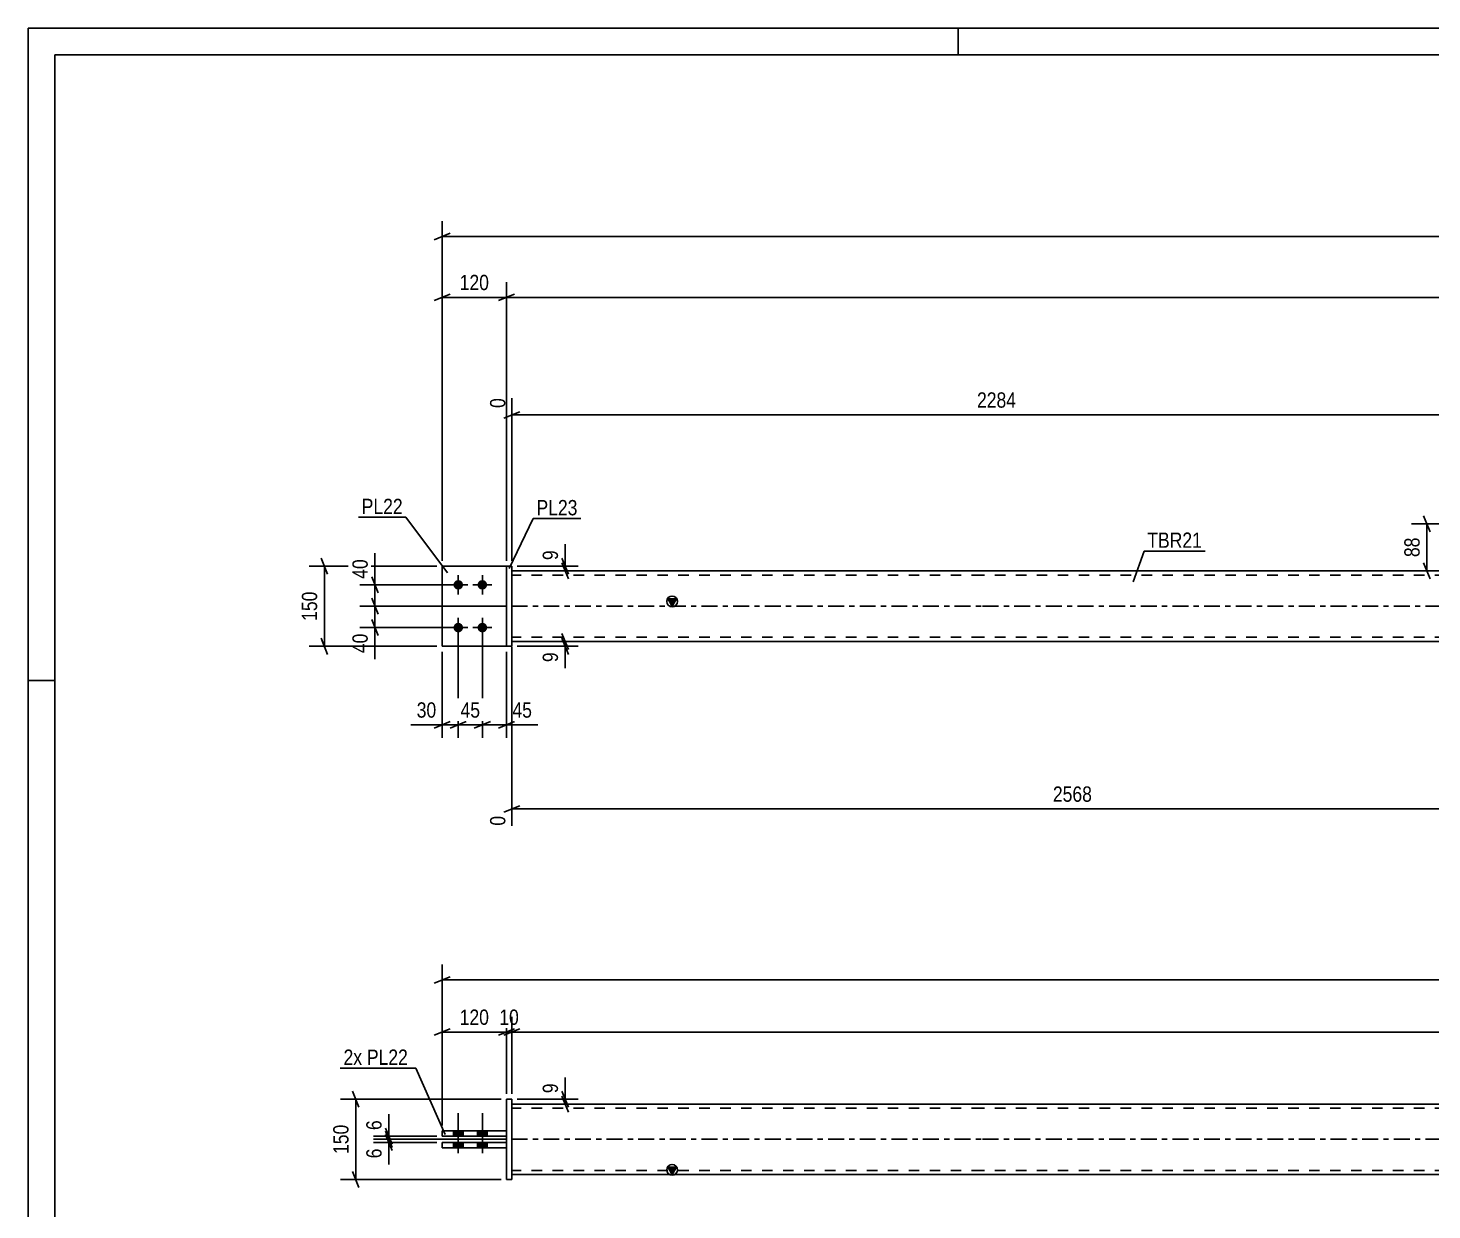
# Model space of a CAD drawing. Header units: millimetres. Extents: x 0 to 594, y 0 to 420.
# Drawn here: x 0 to 262.6, y 199 to 420 of the extents above; entities that cross this region are included whole.
import ezdxf

# ---------------------------------------------------------------- set-up
doc = ezdxf.new("R2010")
doc.units = ezdxf.units.MM
doc.linetypes.add('DXK_LINE_DOT2', pattern=[3.9198, 1.9599, -1.9599])
doc.linetypes.add('DXK_LINE_DOT3', pattern=[5.9187, 2.979, -0.9799, 0.9799, -0.9799])
doc.styles.add('Arial Narrow', font='ARIALN.TTF', dxfattribs={"height": 0.2})

# ---------------------------------------------------------------- blocks, each defined once
blk = doc.blocks.new('Unknown-489684690-1163')
at = {"color": 5, "linetype": 'Continuous'}
for p, q in [((594, 420), (0, 420)), ((0, 420), (0, 0)), ((174, 415), (174, 420)), ((589, 415), (5, 415)), ((5, 415), (5, 5)), ((5, 298), (0, 298))]:
    blk.add_line(p, q, dxfattribs=at)
blk = doc.blocks.new('Part-489684690-1911 - 1883')
at = {"color": 2, "linetype": 'Continuous'}
for p, q in [((77.49, 211.58), (77.49, 210.58)), ((77.49, 211.58), (89.49, 211.58)), ((77.49, 210.58), (89.49, 210.58)), ((89.49, 211.58), (89.49, 210.58))]:
    blk.add_line(p, q, dxfattribs=at)
blk = doc.blocks.new('Part-489684690-1895 - 1883')
at = {"linetype": 'Continuous'}
blk.add_hatch(color=2, dxfattribs=at).paths.add_polyline_path([(120.49, 205.58), (119.69, 206.98), (121.29, 206.98)])
at = {"color": 2, "linetype": 'Continuous'}
for p, q in [((178.49, 218.78), (90.49, 218.78)), ((516.03, 218.78), (178.59, 218.78)), ((178.49, 205.58), (90.49, 205.58)), ((120.49, 205.58), (119.69, 206.98)), ((119.69, 206.98), (121.29, 206.98)), ((121.29, 206.98), (120.49, 205.58)), ((516.03, 205.58), (178.59, 205.58))]:
    blk.add_line(p, q, dxfattribs=at)
at = {"color": 7, "linetype": 'DXK_LINE_DOT2'}
for p, q in [((90.49, 218.78), (90.49, 205.58)), ((178.49, 217.98), (90.49, 217.98)), ((516.03, 217.98), (178.59, 217.98)), ((178.49, 206.38), (90.49, 206.38)), ((516.03, 206.38), (178.59, 206.38))]:
    blk.add_line(p, q, dxfattribs=at)
at = {"color": 7, "linetype": 'DXK_LINE_DOT3'}
for p, q in [((90.49, 212.18), (178.49, 212.18)), ((178.59, 212.18), (516.03, 212.18))]:
    blk.add_line(p, q, dxfattribs=at)
at = {"color": 2, "linetype": 'Continuous'}
blk.add_circle((120.49, 206.48), 1, dxfattribs=at)
blk = doc.blocks.new('Part-489684690-1916 - 1883')
at = {"color": 2, "linetype": 'Continuous'}
for p, q in [((77.49, 213.78), (77.49, 212.78)), ((89.49, 213.78), (77.49, 213.78)), ((89.49, 212.78), (77.49, 212.78)), ((89.49, 213.78), (89.49, 212.78))]:
    blk.add_line(p, q, dxfattribs=at)
blk = doc.blocks.new('Part-489684690-1919 - 1883')
at = {"color": 2, "linetype": 'Continuous'}
for p, q in [((90.49, 219.68), (89.49, 219.68)), ((89.49, 219.68), (89.49, 204.68)), ((90.49, 219.68), (90.49, 204.68)), ((90.49, 204.68), (89.49, 204.68))]:
    blk.add_line(p, q, dxfattribs=at)
blk = doc.blocks.new('Bolt-489684690-1924 - 1883')
at = {"linetype": 'Continuous'}
for points in [[(79.59, 212.78), (81.39, 212.78), (81.39, 213.78), (79.59, 213.78)], [(79.59, 212.78), (81.39, 212.78), (81.39, 213.78), (79.59, 213.78)], [(84.09, 212.78), (85.89, 212.78), (85.89, 213.78), (84.09, 213.78)], [(84.09, 212.78), (85.89, 212.78), (85.89, 213.78), (84.09, 213.78)], [(79.59, 210.58), (81.39, 210.58), (81.39, 211.58), (79.59, 211.58)], [(79.59, 210.58), (81.39, 210.58), (81.39, 211.58), (79.59, 211.58)], [(84.09, 210.58), (85.89, 210.58), (85.89, 211.58), (84.09, 211.58)], [(84.09, 210.58), (85.89, 210.58), (85.89, 211.58), (84.09, 211.58)]]:
    blk.add_hatch(color=1, dxfattribs=at).paths.add_polyline_path(points)
at = {"color": 1, "linetype": 'Continuous'}
for p, q in [((80.49, 209.58), (80.49, 217.08)), ((80.49, 209.58), (80.49, 217.08)), ((84.99, 209.58), (84.99, 217.08)), ((84.99, 209.58), (84.99, 217.08)), ((79.59, 212.78), (79.59, 213.78)), ((79.59, 212.78), (79.59, 213.78)), ((81.39, 212.78), (81.39, 213.78)), ((81.39, 212.78), (81.39, 213.78)), ((84.09, 212.78), (84.09, 213.78)), ((84.09, 212.78), (84.09, 213.78)), ((85.89, 212.78), (85.89, 213.78)), ((85.89, 212.78), (85.89, 213.78)), ((79.59, 210.58), (79.59, 211.58)), ((79.59, 210.58), (79.59, 211.58)), ((81.39, 210.58), (81.39, 211.58)), ((81.39, 210.58), (81.39, 211.58)), ((84.09, 210.58), (84.09, 211.58)), ((84.09, 210.58), (84.09, 211.58)), ((85.89, 210.58), (85.89, 211.58)), ((85.89, 210.58), (85.89, 211.58))]:
    blk.add_line(p, q, dxfattribs=at)
blk = doc.blocks.new('Bolt-489684690-2123 - 2113')
at = {"linetype": 'Continuous'}
for points in [[(80.49, 314.98, -1), (80.49, 316.78, -1)], [(84.99, 314.98, -1), (84.99, 316.78, -1)], [(80.49, 306.98, -1), (80.49, 308.78, -1)], [(84.99, 306.98, -1), (84.99, 308.78, -1)]]:
    blk.add_hatch(color=1, dxfattribs=at).paths.add_polyline_path(points)
at = {"color": 1, "linetype": 'Continuous'}
for p, q in [((82.29, 315.88), (78.69, 315.88)), ((80.49, 314.08), (80.49, 317.68)), ((86.79, 315.88), (83.19, 315.88)), ((84.99, 314.08), (84.99, 317.68)), ((82.29, 307.88), (78.69, 307.88)), ((80.49, 306.08), (80.49, 309.68)), ((86.79, 307.88), (83.19, 307.88)), ((84.99, 306.08), (84.99, 309.68))]:
    blk.add_line(p, q, dxfattribs=at)
blk = doc.blocks.new('Part-489684690-2134 - 2113')
at = {"color": 2, "linetype": 'Continuous'}
for p, q in [((90.49, 319.38), (89.49, 319.38)), ((89.49, 319.38), (89.49, 304.38)), ((90.49, 304.38), (90.49, 319.38)), ((89.49, 304.38), (90.49, 304.38))]:
    blk.add_line(p, q, dxfattribs=at)
blk = doc.blocks.new('Part-489684690-2139 - 2113')
at = {"color": 2, "linetype": 'Continuous'}
for p, q in [((77.49, 319.38), (77.49, 304.38)), ((89.49, 319.38), (77.49, 319.38)), ((77.49, 304.38), (89.49, 304.38))]:
    blk.add_line(p, q, dxfattribs=at)
at = {"color": 7, "linetype": 'DXK_LINE_DOT2'}
blk.add_line((89.49, 304.38), (89.49, 319.38), dxfattribs=at)
blk = doc.blocks.new('Part-489684690-2140 - 2113')
at = {"color": 7, "linetype": 'DXK_LINE_DOT2'}
for p, q in [((77.49, 319.38), (77.49, 304.38)), ((77.49, 319.38), (89.49, 319.38)), ((89.49, 319.38), (89.49, 304.38)), ((77.49, 304.38), (89.49, 304.38))]:
    blk.add_line(p, q, dxfattribs=at)
blk = doc.blocks.new('Part-489684690-2156 - 2113')
at = {"linetype": 'Continuous'}
blk.add_hatch(color=2, dxfattribs=at).paths.add_polyline_path([(120.49, 311.88), (119.69, 313.28), (121.29, 313.28)])
at = {"color": 2, "linetype": 'Continuous'}
for p, q in [((178.49, 318.48), (90.49, 318.48)), ((516.03, 318.48), (178.59, 318.48)), ((120.49, 311.88), (119.69, 313.28)), ((119.69, 313.28), (121.29, 313.28)), ((121.29, 313.28), (120.49, 311.88)), ((178.49, 305.28), (90.49, 305.28)), ((516.03, 305.28), (178.59, 305.28))]:
    blk.add_line(p, q, dxfattribs=at)
at = {"color": 7, "linetype": 'DXK_LINE_DOT2'}
for p, q in [((90.49, 305.28), (90.49, 318.48)), ((178.49, 317.68), (90.49, 317.68)), ((516.03, 317.68), (178.59, 317.68)), ((178.49, 306.08), (90.49, 306.08)), ((516.03, 306.08), (178.59, 306.08))]:
    blk.add_line(p, q, dxfattribs=at)
at = {"color": 7, "linetype": 'DXK_LINE_DOT3'}
for p, q in [((90.49, 311.88), (178.49, 311.88)), ((178.59, 311.88), (516.03, 311.88))]:
    blk.add_line(p, q, dxfattribs=at)
at = {"color": 2, "linetype": 'Continuous'}
blk.add_circle((120.49, 312.78), 1, dxfattribs=at)
blk = doc.blocks.new('StraightDimension-489684690-1947 - 1883')
at = {"color": 7, "linetype": 'Continuous'}
for p, q in [((99.89, 221.18), (101.09, 218.18)), ((91.49, 219.68), (102.89, 219.68)), ((91.49, 218.78), (102.89, 218.78)), ((101.09, 217.28), (99.89, 220.28)), ((100.49, 218.78), (100.49, 219.68))]:
    blk.add_line(p, q, dxfattribs=at)
at = {"color": 0}
blk.add_wipeout([(99.74, 223.23), (95.54, 223.23), (95.54, 220.21), (99.74, 220.21)], dxfattribs=at)
at = {"color": 7, "linetype": 'Continuous'}
blk.add_line((100.49, 219.68), (100.49, 223.76), dxfattribs=at)
blk.add_line((100.49, 219.68), (100.49, 223.76), dxfattribs=at)
at = {"color": 3, "style": 'Arial Narrow'}
blk.add_text('9', height=2.86, rotation=90.0002, dxfattribs=at).set_placement((99.14, 220.81))
blk = doc.blocks.new('StraightDimension-489684690-1936 - 1883')
at = {"color": 7, "linetype": 'Continuous'}
for p, q in [((77.49, 214.78), (77.49, 244.85)), ((78.99, 242.6), (75.99, 241.4)), ((77.49, 242), (529.03, 242))]:
    blk.add_line(p, q, dxfattribs=at)
blk = doc.blocks.new('StraightDimension-489684690-1956 - 1883')
at = {"color": 7, "linetype": 'Continuous'}
for p, q in [((77.49, 214.78), (77.49, 235.09)), ((89.49, 220.68), (89.49, 235.09)), ((75.99, 231.64), (78.99, 232.84)), ((77.49, 232.24), (89.49, 232.24)), ((90.99, 232.84), (87.99, 231.64))]:
    blk.add_line(p, q, dxfattribs=at)
at = {"color": 0}
blk.add_wipeout([(86.83, 232.99), (86.83, 237.19), (80.15, 237.19), (80.15, 232.99)], dxfattribs=at)
at = {"color": 3, "style": 'Arial Narrow'}
blk.add_text('120', height=2.863, dxfattribs=at).set_placement((80.75, 233.59))
blk = doc.blocks.new('StraightDimension-489684690-1968 - 1883')
at = {"color": 7, "linetype": 'Continuous'}
for p, q in [((89.49, 220.68), (89.49, 235.09)), ((90.49, 220.68), (90.49, 235.09)), ((87.99, 231.64), (90.99, 232.84)), ((91.99, 232.84), (88.99, 231.64)), ((89.49, 232.24), (90.49, 232.24))]:
    blk.add_line(p, q, dxfattribs=at)
at = {"color": 0}
blk.add_wipeout([(92.42, 232.99), (92.42, 237.19), (87.56, 237.19), (87.56, 232.99)], dxfattribs=at)
at = {"color": 3, "style": 'Arial Narrow'}
blk.add_text('10', height=2.863, dxfattribs=at).set_placement((88.16, 233.59))
blk = doc.blocks.new('StraightDimension-489684690-1977 - 1883')
at = {"color": 7, "linetype": 'Continuous'}
for p, q in [((90.49, 220.68), (90.49, 235.09)), ((91.99, 232.84), (88.99, 231.64)), ((90.49, 232.24), (516.03, 232.24))]:
    blk.add_line(p, q, dxfattribs=at)
blk = doc.blocks.new('StraightDimension-489684690-2014 - 1883')
at = {"color": 7, "linetype": 'Continuous'}
for p, q in [((66.89, 213.68), (68.09, 210.68)), ((68.09, 210.08), (66.89, 213.08)), ((89.49, 212.18), (64.64, 212.18)), ((76.49, 211.58), (64.64, 211.58)), ((67.49, 211.58), (67.49, 212.18))]:
    blk.add_line(p, q, dxfattribs=at)
at = {"color": 0}
blk.add_wipeout([(66.74, 211.06), (62.54, 211.06), (62.54, 208.03), (66.74, 208.03)], dxfattribs=at)
at = {"color": 7, "linetype": 'Continuous'}
blk.add_line((67.49, 211.58), (67.49, 207.5), dxfattribs=at)
blk.add_line((67.49, 211.58), (67.49, 207.5), dxfattribs=at)
at = {"color": 3, "style": 'Arial Narrow'}
blk.add_text('6', height=2.86, rotation=90.0002, dxfattribs=at).set_placement((66.14, 208.63))
blk = doc.blocks.new('StraightDimension-489684690-2027 - 1883')
at = {"color": 7, "linetype": 'Continuous'}
for p, q in [((76.49, 212.78), (64.64, 212.78)), ((66.89, 214.28), (68.09, 211.28)), ((68.09, 210.68), (66.89, 213.68)), ((67.49, 212.18), (67.49, 212.78)), ((89.49, 212.18), (64.64, 212.18))]:
    blk.add_line(p, q, dxfattribs=at)
at = {"color": 0}
blk.add_wipeout([(66.74, 216.33), (62.54, 216.33), (62.54, 213.31), (66.74, 213.31)], dxfattribs=at)
at = {"color": 7, "linetype": 'Continuous'}
blk.add_line((67.49, 212.78), (67.49, 216.86), dxfattribs=at)
blk.add_line((67.49, 212.78), (67.49, 216.86), dxfattribs=at)
at = {"color": 3, "style": 'Arial Narrow'}
blk.add_text('6', height=2.86, rotation=90.0002, dxfattribs=at).set_placement((66.14, 213.91))
blk = doc.blocks.new('StraightDimension-489684690-5183 - 1883')
at = {"color": 7, "linetype": 'Continuous'}
for p, q in [((61.9, 218.18), (60.7, 221.18)), ((88.49, 219.68), (58.45, 219.68)), ((61.3, 204.68), (61.3, 219.68)), ((60.7, 206.18), (61.9, 203.18)), ((88.49, 204.68), (58.45, 204.68))]:
    blk.add_line(p, q, dxfattribs=at)
at = {"color": 0}
blk.add_wipeout([(60.55, 215.52), (56.35, 215.52), (56.35, 208.84), (60.55, 208.84)], dxfattribs=at)
at = {"color": 3, "style": 'Arial Narrow'}
blk.add_text('150', height=2.863, rotation=90.0002, dxfattribs=at).set_placement((59.95, 209.44))
blk = doc.blocks.new('StraightDimension-489684690-2187 - 2113')
at = {"color": 7, "linetype": 'Continuous'}
for p, q in [((64.29, 313.38), (65.49, 310.38)), ((89.49, 311.88), (62.04, 311.88)), ((64.89, 307.88), (64.89, 311.88)), ((79.49, 307.88), (62.04, 307.88)), ((65.49, 306.38), (64.29, 309.38))]:
    blk.add_line(p, q, dxfattribs=at)
at = {"color": 0}
blk.add_wipeout([(64.14, 307.36), (59.94, 307.36), (59.94, 302.5), (64.14, 302.5)], dxfattribs=at)
at = {"color": 7, "linetype": 'Continuous'}
blk.add_line((64.89, 307.88), (64.89, 301.98), dxfattribs=at)
blk.add_line((64.89, 307.88), (64.89, 301.98), dxfattribs=at)
at = {"color": 3, "style": 'Arial Narrow'}
blk.add_text('40', height=2.863, rotation=90.0002, dxfattribs=at).set_placement((63.54, 303.1))
blk = doc.blocks.new('StraightDimension-489684690-5161 - 2113')
at = {"color": 7, "linetype": 'Continuous'}
for p, q in [((56.03, 317.88), (54.83, 320.88)), ((76.49, 319.38), (52.58, 319.38)), ((55.43, 304.38), (55.43, 319.38)), ((54.83, 305.88), (56.03, 302.88)), ((76.49, 304.38), (52.58, 304.38))]:
    blk.add_line(p, q, dxfattribs=at)
at = {"color": 0}
blk.add_wipeout([(54.68, 315.22), (50.48, 315.22), (50.48, 308.54), (54.68, 308.54)], dxfattribs=at)
at = {"color": 3, "style": 'Arial Narrow'}
blk.add_text('150', height=2.863, rotation=90.0002, dxfattribs=at).set_placement((54.08, 309.14))
blk = doc.blocks.new('StraightDimension-489684690-2504 - 2113')
at = {"color": 7, "linetype": 'Continuous'}
for p, q in [((89.49, 320.38), (89.49, 372.49)), ((90.99, 370.24), (87.99, 369.04)), ((89.49, 369.64), (517.03, 369.64))]:
    blk.add_line(p, q, dxfattribs=at)
blk = doc.blocks.new('StraightDimension-489684690-2409 - 2113')
at = {"color": 7, "linetype": 'Continuous'}
for p, q in [((271.9, 328.31), (271.9, 356.27)), ((90.49, 320.38), (90.49, 350.79)), ((91.99, 348.26), (88.99, 347.06)), ((90.49, 347.66), (271.9, 347.66)), ((270.4, 347.06), (273.4, 348.26))]:
    blk.add_line(p, q, dxfattribs=at)
at = {"color": 0, "linetype": 'Continuous'}
for points in [[(271.3, 356.87), (267.1, 356.87), (267.1, 348.36), (271.3, 348.36)], [(89.89, 351.39), (85.69, 351.39), (85.69, 348.36), (89.89, 348.36)]]:
    blk.add_wipeout(points, dxfattribs=at)
at = {"color": 0}
blk.add_wipeout([(185.45, 348.41), (185.45, 352.61), (176.94, 352.61), (176.94, 348.41)], dxfattribs=at)
at = {"color": 3, "linetype": 'Continuous', "style": 'Arial Narrow'}
for s, height, p in [('2284', 2.863, (270.7, 348.96)), ('0', 2.86, (89.29, 348.96))]:
    blk.add_text(s, height=height, rotation=90.0002, dxfattribs=at).set_placement(p)
at = {"color": 3, "style": 'Arial Narrow'}
blk.add_text('2284', height=2.863, dxfattribs=at).set_placement((177.54, 349.01))
blk = doc.blocks.new('StraightDimension-489684690-2259 - 2113')
at = {"color": 7, "linetype": 'Continuous'}
for p, q in [((80.49, 306.88), (80.49, 287.29)), ((77.49, 303.38), (77.49, 287.29)), ((75.99, 289.09), (78.99, 290.29)), ((77.49, 289.69), (80.49, 289.69)), ((81.99, 290.29), (78.99, 289.09))]:
    blk.add_line(p, q, dxfattribs=at)
at = {"color": 0}
blk.add_wipeout([(76.97, 290.44), (76.97, 294.64), (72.11, 294.64), (72.11, 290.44)], dxfattribs=at)
at = {"color": 7, "linetype": 'Continuous'}
blk.add_line((77.49, 289.69), (71.59, 289.69), dxfattribs=at)
blk.add_line((77.49, 289.69), (71.59, 289.69), dxfattribs=at)
at = {"color": 3, "style": 'Arial Narrow'}
blk.add_text('30', height=2.863, dxfattribs=at).set_placement((72.71, 291.04))
blk = doc.blocks.new('StraightDimension-489684690-2288 - 2113')
at = {"color": 7, "linetype": 'Continuous'}
for p, q in [((84.99, 306.88), (84.99, 287.29)), ((89.49, 303.38), (89.49, 287.29)), ((83.49, 289.09), (86.49, 290.29)), ((84.99, 289.69), (89.49, 289.69)), ((90.99, 290.29), (87.99, 289.09))]:
    blk.add_line(p, q, dxfattribs=at)
at = {"color": 0}
blk.add_wipeout([(94.87, 290.44), (94.87, 294.64), (90.02, 294.64), (90.02, 290.44)], dxfattribs=at)
at = {"color": 7, "linetype": 'Continuous'}
blk.add_line((89.49, 289.69), (95.4, 289.69), dxfattribs=at)
blk.add_line((89.49, 289.69), (95.4, 289.69), dxfattribs=at)
at = {"color": 3, "style": 'Arial Narrow'}
blk.add_text('45', height=2.863, dxfattribs=at).set_placement((90.62, 291.04))
blk = doc.blocks.new('StraightDimension-489684690-2174 - 2113')
at = {"color": 7, "linetype": 'Continuous'}
for p, q in [((79.49, 315.88), (62.04, 315.88)), ((64.29, 317.38), (65.49, 314.38)), ((64.89, 311.88), (64.89, 315.88)), ((65.49, 310.38), (64.29, 313.38)), ((89.49, 311.88), (62.04, 311.88))]:
    blk.add_line(p, q, dxfattribs=at)
at = {"color": 0}
blk.add_wipeout([(64.14, 321.26), (59.94, 321.26), (59.94, 316.41), (64.14, 316.41)], dxfattribs=at)
at = {"color": 7, "linetype": 'Continuous'}
blk.add_line((64.89, 315.88), (64.89, 321.79), dxfattribs=at)
blk.add_line((64.89, 315.88), (64.89, 321.79), dxfattribs=at)
at = {"color": 3, "style": 'Arial Narrow'}
blk.add_text('40', height=2.863, rotation=90.0002, dxfattribs=at).set_placement((63.54, 317.01))
blk = doc.blocks.new('StraightDimension-489684690-2561 - 2113')
at = {"color": 7, "linetype": 'Continuous'}
for p, q in [((99.89, 320.88), (101.09, 317.88)), ((91.49, 319.38), (102.89, 319.38)), ((91.49, 318.48), (102.89, 318.48)), ((101.09, 316.98), (99.89, 319.98)), ((100.49, 318.48), (100.49, 319.38))]:
    blk.add_line(p, q, dxfattribs=at)
at = {"color": 0}
blk.add_wipeout([(99.74, 322.94), (95.54, 322.94), (95.54, 319.91), (99.74, 319.91)], dxfattribs=at)
at = {"color": 7, "linetype": 'Continuous'}
blk.add_line((100.49, 319.38), (100.49, 323.46), dxfattribs=at)
blk.add_line((100.49, 319.38), (100.49, 323.46), dxfattribs=at)
at = {"color": 3, "style": 'Arial Narrow'}
blk.add_text('9', height=2.86, rotation=90.0002, dxfattribs=at).set_placement((99.14, 320.51))
blk = doc.blocks.new('StraightDimension-489684690-2275 - 2113')
at = {"color": 7, "linetype": 'Continuous'}
for p, q in [((80.49, 306.88), (80.49, 287.29)), ((84.99, 306.88), (84.99, 287.29)), ((78.99, 289.09), (81.99, 290.29)), ((80.49, 289.69), (84.99, 289.69)), ((86.49, 290.29), (83.49, 289.09))]:
    blk.add_line(p, q, dxfattribs=at)
at = {"color": 0}
blk.add_wipeout([(85.17, 290.44), (85.17, 294.64), (80.31, 294.64), (80.31, 290.44)], dxfattribs=at)
at = {"color": 3, "style": 'Arial Narrow'}
blk.add_text('45', height=2.863, dxfattribs=at).set_placement((80.91, 291.04))
blk = doc.blocks.new('StraightDimension-489684690-2335 - 2113')
at = {"color": 7, "linetype": 'Continuous'}
for p, q in [((90.49, 304.28), (90.49, 270.84)), ((300.29, 304.28), (300.29, 265.35)), ((91.99, 274.56), (88.99, 273.36)), ((90.49, 273.96), (300.29, 273.96)), ((298.79, 273.36), (301.79, 274.56))]:
    blk.add_line(p, q, dxfattribs=at)
at = {"color": 0}
blk.add_wipeout([(199.65, 274.71), (199.65, 278.91), (191.14, 278.91), (191.14, 274.71)], dxfattribs=at)
at = {"color": 0, "linetype": 'Continuous'}
for points in [[(89.89, 273.26), (85.69, 273.26), (85.69, 270.24), (89.89, 270.24)], [(299.69, 273.26), (295.49, 273.26), (295.49, 264.75), (299.69, 264.75)]]:
    blk.add_wipeout(points, dxfattribs=at)
at = {"color": 3, "style": 'Arial Narrow'}
blk.add_text('2568', height=2.863, dxfattribs=at).set_placement((191.74, 275.31))
at = {"color": 3, "linetype": 'Continuous', "style": 'Arial Narrow'}
for s, height, p in [('0', 2.86, (89.29, 270.84)), ('2568', 2.863, (299.09, 265.35))]:
    blk.add_text(s, height=height, rotation=90.0002, dxfattribs=at).set_placement(p)
blk = doc.blocks.new('StraightDimension-489684690-2462 - 2113')
at = {"color": 7, "linetype": 'Continuous'}
for p, q in [((77.49, 320.38), (77.49, 383.88)), ((78.99, 381.63), (75.99, 380.43)), ((77.49, 381.03), (529.03, 381.03))]:
    blk.add_line(p, q, dxfattribs=at)
blk = doc.blocks.new('StraightDimension-489684690-2398 - 2113')
at = {"color": 7, "linetype": 'Continuous'}
for p, q in [((261.1, 328.81), (262.3, 325.81)), ((270.9, 327.31), (258.85, 327.31)), ((261.7, 318.48), (261.7, 327.31)), ((300.95, 318.48), (258.85, 318.48)), ((262.3, 316.98), (261.1, 319.98))]:
    blk.add_line(p, q, dxfattribs=at)
at = {"color": 0}
blk.add_wipeout([(260.95, 325.33), (256.75, 325.33), (256.75, 320.47), (260.95, 320.47)], dxfattribs=at)
at = {"color": 3, "style": 'Arial Narrow'}
blk.add_text('88', height=2.863, rotation=90.0002, dxfattribs=at).set_placement((260.35, 321.07))
blk = doc.blocks.new('StraightDimension-489684690-2482 - 2113')
at = {"color": 7, "linetype": 'Continuous'}
for p, q in [((77.49, 320.38), (77.49, 372.49)), ((89.49, 320.38), (89.49, 372.49)), ((75.99, 369.04), (78.99, 370.24)), ((77.49, 369.64), (89.49, 369.64)), ((90.99, 370.24), (87.99, 369.04))]:
    blk.add_line(p, q, dxfattribs=at)
at = {"color": 0}
blk.add_wipeout([(86.83, 370.39), (86.83, 374.59), (80.15, 374.59), (80.15, 370.39)], dxfattribs=at)
at = {"color": 3, "style": 'Arial Narrow'}
blk.add_text('120', height=2.863, dxfattribs=at).set_placement((80.75, 370.99))
blk = doc.blocks.new('StraightDimension-489684690-2552 - 2113')
at = {"color": 7, "linetype": 'Continuous'}
for p, q in [((91.49, 305.28), (102.89, 305.28)), ((99.89, 306.78), (101.09, 303.78)), ((101.09, 302.88), (99.89, 305.88)), ((100.49, 304.38), (100.49, 305.28)), ((91.49, 304.38), (102.89, 304.38))]:
    blk.add_line(p, q, dxfattribs=at)
at = {"color": 0}
blk.add_wipeout([(99.74, 303.86), (95.54, 303.86), (95.54, 300.83), (99.74, 300.83)], dxfattribs=at)
at = {"color": 7, "linetype": 'Continuous'}
blk.add_line((100.49, 304.38), (100.49, 300.3), dxfattribs=at)
blk.add_line((100.49, 304.38), (100.49, 300.3), dxfattribs=at)
at = {"color": 3, "style": 'Arial Narrow'}
blk.add_text('9', height=2.86, rotation=90.0002, dxfattribs=at).set_placement((99.14, 301.43))
blk = doc.blocks.new('MarkSet-489684690-2104 - 1883')
at = {"color": 30, "linetype": 'Continuous'}
blk.add_line((78.05, 213.1), (72.57, 225.51), dxfattribs=at)
at = {"color": 0}
blk.add_wipeout([(62.49, 226.11), (62.49, 229.11), (59.02, 229.11), (59.02, 226.11)], dxfattribs=at)
blk.add_wipeout([(62.49, 226.11), (62.49, 229.11), (59.02, 229.11), (59.02, 226.11)], dxfattribs=at)
blk.add_wipeout([(71.07, 226.11), (71.07, 229.11), (63.39, 229.11), (63.39, 226.11)], dxfattribs=at)
blk.add_wipeout([(71.07, 226.11), (71.07, 229.11), (63.39, 229.11), (63.39, 226.11)], dxfattribs=at)
at = {"color": 30, "linetype": 'Continuous'}
blk.add_line((58.42, 225.51), (72.57, 225.51), dxfattribs=at)
at = {"color": 3, "style": 'Arial Narrow'}
for s, p in [('2x', (59.02, 226.11)), ('PL22', (63.39, 226.11))]:
    blk.add_text(s, height=2.863, dxfattribs=at).set_placement(p)
blk = doc.blocks.new('Mark-489684690-2130 - 2113')
at = {"color": 0}
blk.add_wipeout([(102.8, 328.88), (102.8, 331.88), (95.12, 331.88), (95.12, 328.88)], dxfattribs=at)
blk.add_wipeout([(102.8, 328.88), (102.8, 331.88), (95.12, 331.88), (95.12, 328.88)], dxfattribs=at)
at = {"color": 30, "linetype": 'Continuous'}
for p, q in [((90, 318.91), (94.52, 328.28)), ((94.52, 328.28), (103.4, 328.28))]:
    blk.add_line(p, q, dxfattribs=at)
at = {"color": 3, "style": 'Arial Narrow'}
blk.add_text('PL23', height=2.863, dxfattribs=at).set_placement((95.12, 328.88))
blk = doc.blocks.new('Mark-489684690-2135 - 2113')
at = {"color": 0}
blk.add_wipeout([(70.1, 329.11), (70.1, 332.11), (62.42, 332.11), (62.42, 329.11)], dxfattribs=at)
blk.add_wipeout([(70.1, 329.11), (70.1, 332.11), (62.42, 332.11), (62.42, 329.11)], dxfattribs=at)
at = {"color": 30, "linetype": 'Continuous'}
for p in [(61.82, 328.51), (78.44, 318.11)]:
    blk.add_line(p, (70.7, 328.51), dxfattribs=at)
at = {"color": 3, "style": 'Arial Narrow'}
blk.add_text('PL22', height=2.863, dxfattribs=at).set_placement((62.42, 329.11))
blk = doc.blocks.new('Mark-489684690-2152 - 2113')
at = {"color": 0}
blk.add_wipeout([(219.63, 322.8), (219.63, 325.8), (209.4, 325.8), (209.4, 322.8)], dxfattribs=at)
blk.add_wipeout([(219.63, 322.8), (219.63, 325.8), (209.4, 325.8), (209.4, 322.8)], dxfattribs=at)
at = {"color": 30, "linetype": 'Continuous'}
for p, q in [((206.76, 316.41), (208.8, 322.2)), ((208.8, 322.2), (220.23, 322.2))]:
    blk.add_line(p, q, dxfattribs=at)
at = {"color": 3, "style": 'Arial Narrow'}
blk.add_text('TBR21', height=2.863, dxfattribs=at).set_placement((209.4, 322.8))

msp = doc.modelspace()

# ---------------------------------------------------------------- block references
for name in ['Unknown-489684690-1163', 'Part-489684690-2139 - 2113', 'Part-489684690-2140 - 2113', 'Part-489684690-2134 - 2113', 'Part-489684690-2156 - 2113', 'Bolt-489684690-2123 - 2113', 'Part-489684690-1919 - 1883', 'Part-489684690-1895 - 1883', 'Bolt-489684690-1924 - 1883', 'Part-489684690-1916 - 1883', 'Part-489684690-1911 - 1883']:
    msp.add_blockref(name, (0, 0))

# ---------------------------------------------------------------- next in the draw order: block references
for name in ['StraightDimension-489684690-2504 - 2113', 'StraightDimension-489684690-2187 - 2113', 'StraightDimension-489684690-1947 - 1883']:
    msp.add_blockref(name, (0, 0))

# ---------------------------------------------------------------- next in the draw order: block references
for name in ['StraightDimension-489684690-2409 - 2113', 'StraightDimension-489684690-5161 - 2113', 'StraightDimension-489684690-2288 - 2113', 'StraightDimension-489684690-1936 - 1883']:
    msp.add_blockref(name, (0, 0))

# ---------------------------------------------------------------- next in the draw order: block references
for name in ['StraightDimension-489684690-2561 - 2113', 'StraightDimension-489684690-2174 - 2113', 'StraightDimension-489684690-2259 - 2113', 'StraightDimension-489684690-1956 - 1883']:
    msp.add_blockref(name, (0, 0))

# ---------------------------------------------------------------- next in the draw order: block references
for name in ['StraightDimension-489684690-2462 - 2113', 'StraightDimension-489684690-2275 - 2113', 'StraightDimension-489684690-1968 - 1883', 'StraightDimension-489684690-2014 - 1883']:
    msp.add_blockref(name, (0, 0))

# ---------------------------------------------------------------- next in the draw order: block references
for name in ['StraightDimension-489684690-2482 - 2113', 'StraightDimension-489684690-2398 - 2113', 'Mark-489684690-2152 - 2113', 'StraightDimension-489684690-2335 - 2113', 'StraightDimension-489684690-1977 - 1883', 'StraightDimension-489684690-2027 - 1883']:
    msp.add_blockref(name, (0, 0))

# ---------------------------------------------------------------- next in the draw order: block references
for name in ['Mark-489684690-2135 - 2113', 'Mark-489684690-2130 - 2113', 'StraightDimension-489684690-2552 - 2113', 'StraightDimension-489684690-5183 - 1883']:
    msp.add_blockref(name, (0, 0))

# ---------------------------------------------------------------- next in the draw order: block references
msp.add_blockref('MarkSet-489684690-2104 - 1883', (0, 0))

doc.saveas('drawing.dxf')
